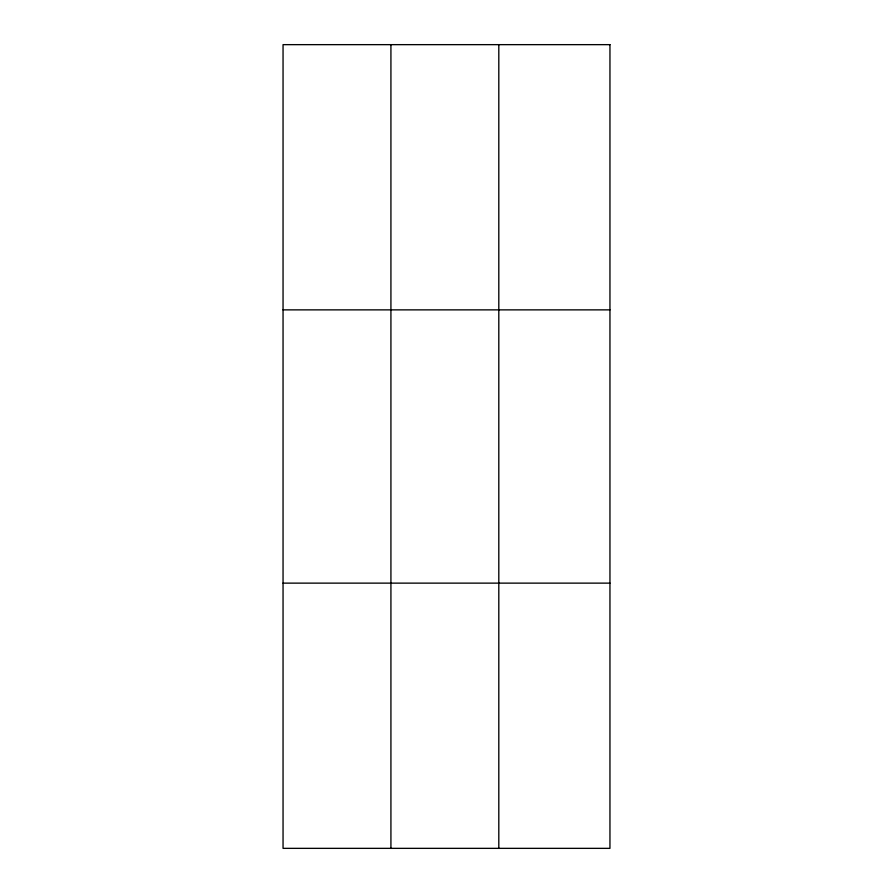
<?xml version="1.0" encoding="UTF-8"?>
<svg xmlns="http://www.w3.org/2000/svg" width="893" height="893" viewBox="0 0 893 893"><rect width="100%" height="100%" fill="white"/><g stroke="black" fill="none" stroke-linecap="round" stroke-linejoin="round"><path stroke-width="1.34" d="M390.922 44.65L390.922 848.35M498.807 44.65L498.807 848.35M283.048 309.871L609.952 309.871M283.048 583.129L609.952 583.129M609.952 44.65L609.952 848.35L283.048 848.35L283.048 44.65L609.952 44.65"/></g></svg>
